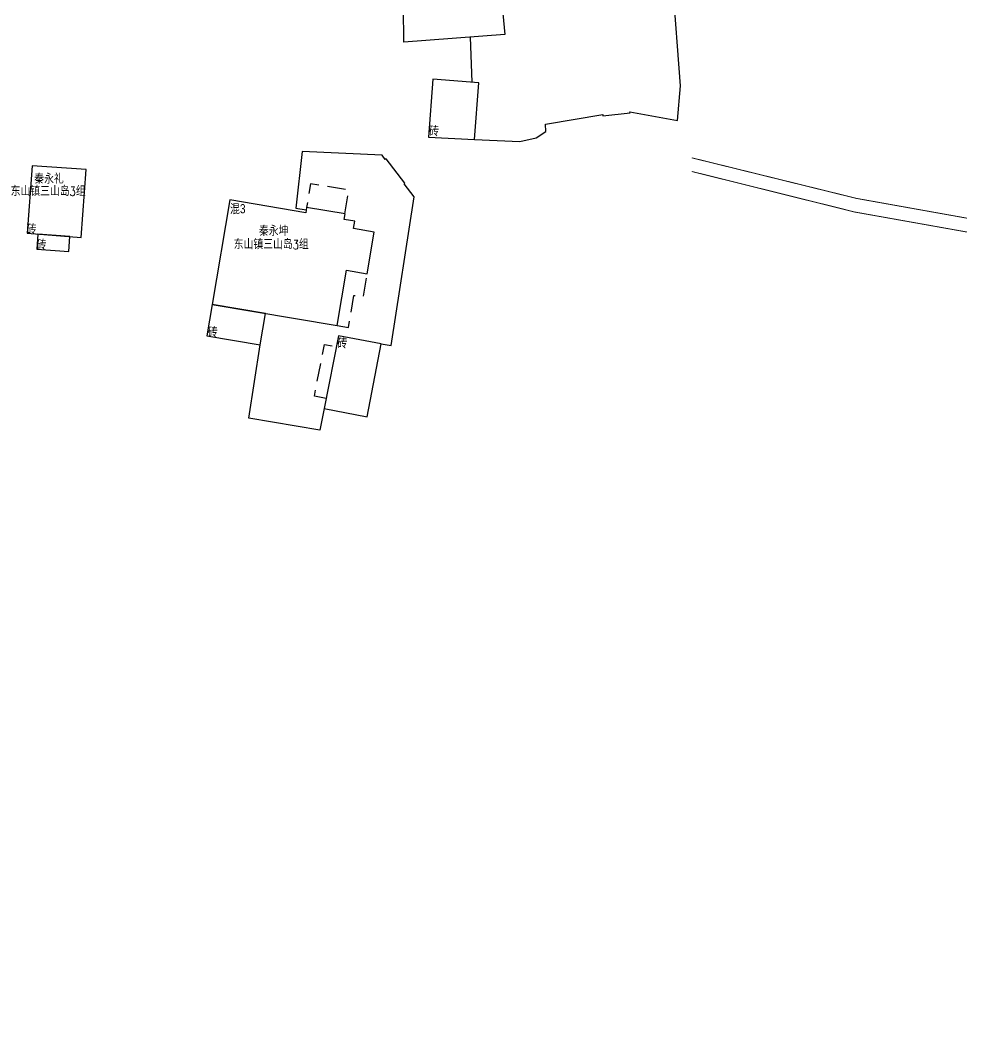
# Model space of a CAD drawing. Header units: millimetres. Extents: x 21943 to 23516, y 12107 to 14027.
# Drawn here: x 22426.2 to 22529.7, y 13158.7 to 13269.1 of the extents above; entities that cross this region are included whole.
import ezdxf
from ezdxf.enums import TextEntityAlignment as Align

# ---------------------------------------------------------------- set-up
doc = ezdxf.new("R2010")
doc.units = ezdxf.units.MM
for name, pattern in [('X2', [10, 8, -2]), ('X5', [3, 2, -1]), ('X6', [4, 2, -2])]:
    doc.linetypes.add(name, pattern=pattern)
for name, color, linetype in [('$TD_AUDIT_GENERATED_(2B2)', 221, 'Continuous'), ('$TD_AUDIT_GENERATED_(2B3)', 4, 'X6'), ('$TD_AUDIT_GENERATED_(2B4)', 7, 'wq'), ('$TD_AUDIT_GENERATED_(2B5)', 2, 'Continuous'), ('$TD_AUDIT_GENERATED_(2B7)', 7, 'Continuous'), ('$TD_AUDIT_GENERATED_(2BB)', 4, 'Continuous'), ('$TD_AUDIT_GENERATED_(2C2)', 7, 'Continuous')]:
    doc.layers.add(name, color=color, linetype=linetype)
doc.styles.add('HZ', font='rs.shx', dxfattribs={"width": 0.8, "bigfont": 'hztxt.shx'})
doc.styles.get("Standard").update_dxf_attribs({"font": 'arial.ttf'})
doc.linetypes.add('1161', pattern='A,0,[149,AAA.SHX,S=0.15,R=0,X=0,Y=0],-1.6', length=1.6)
doc.linetypes.add('443', pattern='A,9.4,[169,AAA.SHX,S=1,R=0,X=0,Y=0.15],0.6', length=10)
doc.linetypes.add('wq', pattern='A,5.4,[169,AAA.SHX,S=1,R=0,X=0,Y=-1.15],0.6', length=6)

msp = doc.modelspace()

# ---------------------------------------------------------------- linework, layer by layer
at = {"layer": '$TD_AUDIT_GENERATED_(2B2)', "linetype": 'Continuous', "flags": 128}
for points in [[(22468.09, 13278.05), (22478.4, 13278.74), (22479.46, 13267.57), (22468.34, 13266.7), (22468.29, 13270.51), (22468.71, 13270.52)], [(22447.28, 13237.91), (22461, 13235.57), (22462.03, 13241.65), (22464.31, 13241.26), (22465.09, 13245.85), (22462.82, 13246.24), (22462.95, 13247.04), (22461.78, 13247.24), (22461.88, 13247.85), (22457.66, 13248.57), (22457.56, 13247.96), (22449.23, 13249.38)]]:
    msp.add_lwpolyline(points, close=True, dxfattribs=at)
at = {"layer": '$TD_AUDIT_GENERATED_(2B2)', "linetype": 'Continuous'}
for points in [[(22471.06, 13256.27), (22476.1, 13256.03), (22476.57, 13262.26), (22471.54, 13262.64)], [(22427.48, 13253.13), (22426.93, 13245.72), (22432.87, 13245.27), (22433.42, 13252.74)], [(22428.01, 13243.99), (22431.52, 13243.73), (22431.64, 13245.37), (22428.13, 13245.63)], [(22446.69, 13234.46), (22452.54, 13233.47), (22453.13, 13236.91), (22447.28, 13237.91)], [(22459.59, 13226.46), (22464.32, 13225.55), (22465.85, 13233.59), (22461.15, 13234.46)]]:
    msp.add_3dface(points, dxfattribs=at)
at = {"layer": '$TD_AUDIT_GENERATED_(2B3)', "color": 4, "linetype": 'X5', "flags": 128}
for points in [[(22461.87, 13247.86), (22462.31, 13250.45), (22458.1, 13251.17), (22457.66, 13248.57)], [(22461, 13235.57), (22462.25, 13235.36), (22462.85, 13238.9), (22463.88, 13238.72), (22464.31, 13241.26)], [(22459.8, 13227.56), (22458.51, 13227.81), (22459.62, 13233.51), (22460.91, 13233.26)]]:
    msp.add_lwpolyline(points, dxfattribs=at)
at = {"layer": '$TD_AUDIT_GENERATED_(2B4)', "linetype": 'wq', "flags": 128}
for points in [[(22476.1, 13256.03), (22481.1, 13255.82), (22482.89, 13256.22), (22483.96, 13256.89), (22483.93, 13257.72), (22490.21, 13258.76), (22490.23, 13258.62), (22493.21, 13258.96), (22493.19, 13259.07), (22498.42, 13258.12), (22498.77, 13261.92), (22497.92, 13273.08), (22499.56, 13273.22), (22498.39, 13287.15), (22490.47, 13285.88), (22490.59, 13285.32)], [(22475.62, 13267.27), (22475.62, 13267.27), (22475.8, 13262.32)], [(22465.85, 13233.59), (22466.95, 13233.38), (22469.49, 13249.72), (22468.38, 13251.16), (22468.45, 13251.21), (22466.4, 13253.91), (22466.31, 13253.84), (22465.97, 13254.31), (22457.18, 13254.71), (22456.46, 13248.49), (22457.61, 13248.29)]]:
    msp.add_lwpolyline(points, dxfattribs=at)
at = {"layer": '$TD_AUDIT_GENERATED_(2BB)', "linetype": 'X2', "const_width": 0.1, "elevation": 4.59, "flags": 128}
for points in [[(22517.67, 13249.66), (22500, 13254.01)], [(22618.31, 13178.09), (22604.09, 13194.96), (22601.98, 13197.14), (22598, 13198.93), (22591.5, 13202.02), (22584.2, 13206.63), (22567.58, 13223.92), (22542.05, 13243.76), (22536.28, 13246.3), (22518.11, 13249.55), (22500, 13254.01)]]:
    msp.add_lwpolyline(points, dxfattribs=at)
at = {"layer": '$TD_AUDIT_GENERATED_(2BB)', "linetype": 'Continuous', "const_width": 0.1, "elevation": 4.59, "flags": 128}
for points in [[(22516.9, 13248.31), (22500, 13252.51)], [(22629.94, 13158.8), (22629.85, 13160.01), (22629.16, 13162.01), (22624.7, 13168.38), (22617.25, 13177.04), (22603.6, 13192.08), (22600.68, 13194.82), (22597.09, 13197.24), (22583.71, 13204.19), (22566.63, 13222.75), (22541.28, 13242.46), (22535.84, 13244.86), (22517.88, 13248.06), (22500, 13252.51)]]:
    msp.add_lwpolyline(points, dxfattribs=at)
at = {"layer": '测试_(2B1)', "color": 2, "linetype": '1161', "flags": 128}
msp.add_lwpolyline([(22459.59, 13226.46), (22459.12, 13224.1), (22451.32, 13225.41), (22452.54, 13233.47)], dxfattribs=at)

# ---------------------------------------------------------------- texts
at = {"layer": '$TD_AUDIT_GENERATED_(2B5)', "linetype": '443', "width": 0.8}
for s, p in [('\\M+5D7A9', (22471.67, 13256.99)), ('\\M+5BBEC3', (22450.09, 13248.42)), ('\\M+5D7A9', (22427.43, 13246.19)), ('\\M+5D7A9', (22428.52, 13244.5)), ('\\M+5D7A9', (22447.34, 13234.9)), ('\\M+5D7A9', (22461.58, 13233.68))]:
    msp.add_text(s, height=1, dxfattribs=at).set_placement(p, align=Align.MIDDLE_CENTER)
at = {"layer": '$TD_AUDIT_GENERATED_(2B7)', "linetype": 'Continuous', "style": 'HZ', "width": 0.8}
for s, p in [('\\M+5C7D8\\M+5D3C0\\M+5C0F1', (22429.34, 13251.67)), ('\\M+5C7D8\\M+5D3C0\\M+5C0A4', (22454.04, 13245.95))]:
    msp.add_text(s, height=1, dxfattribs=at).set_placement(p, align=Align.MIDDLE_CENTER)
at = {"layer": '$TD_AUDIT_GENERATED_(2C2)', "linetype": 'Continuous', "style": 'HZ', "width": 0.8}
for p in [(22429.25, 13250.32), (22453.77, 13244.48)]:
    msp.add_text('\\M+5B6AB\\M+5C9BD\\M+5D5F2\\M+5C8FD\\M+5C9BD\\M+5B5BA3\\M+5D7E9', height=1, dxfattribs=at).set_placement(p, align=Align.MIDDLE_CENTER)

doc.saveas('drawing.dxf')
